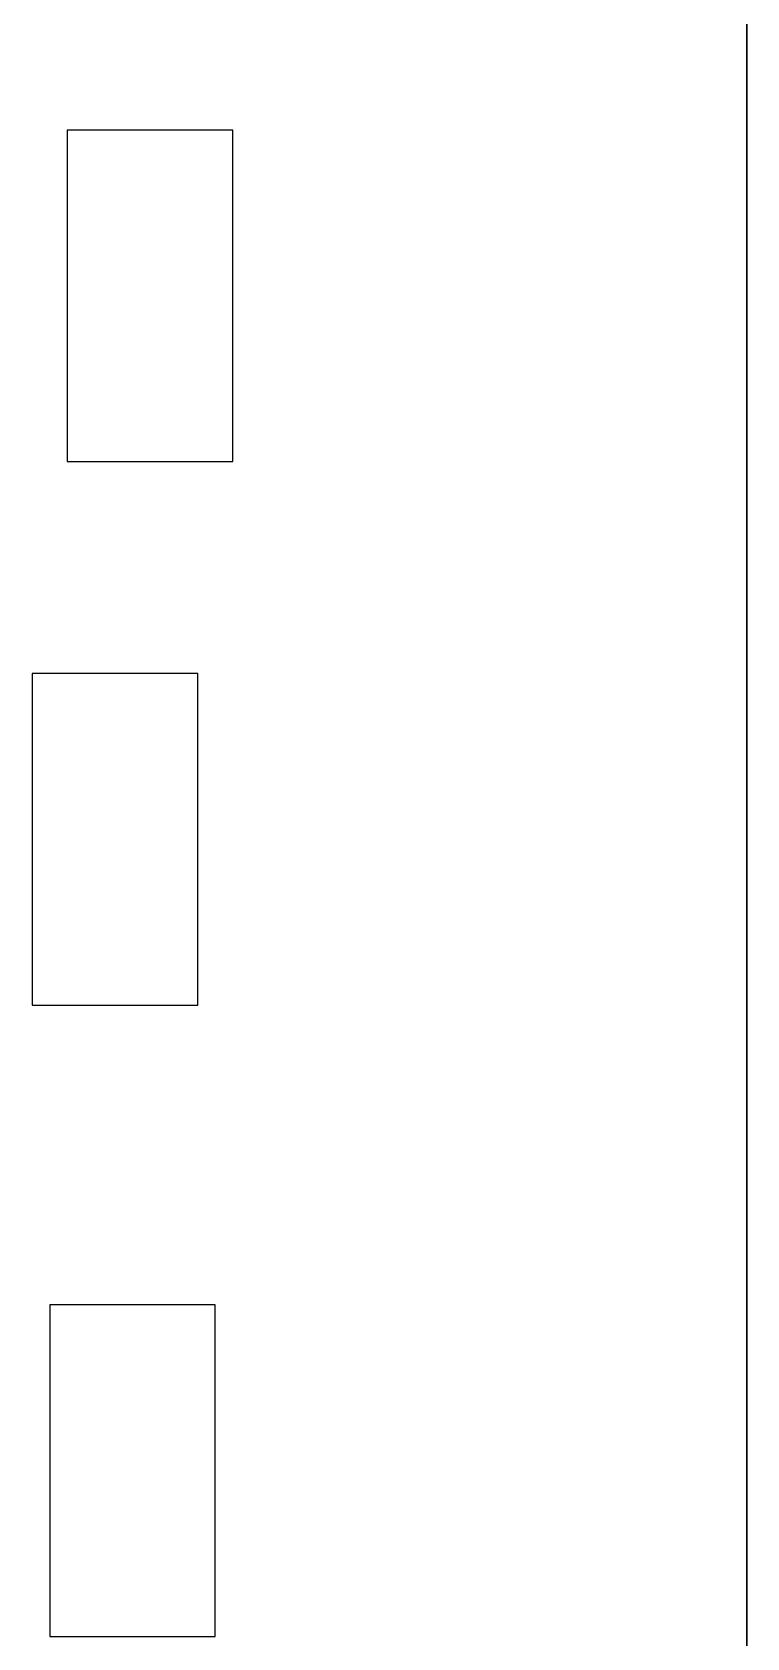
# Model space of a CAD drawing. Extents: x -19 to 297, y 0 to 420.
# Drawn here: x 62.77 to 68.17, y 236.08 to 248.19 of the extents above; entities that cross this region are included whole.
import ezdxf

# ---------------------------------------------------------------- set-up
doc = ezdxf.new("R2010")
doc.units = 0
doc.header["$MEASUREMENT"] = 0
doc.linetypes.add('K5LT_BASIC', pattern=[0])
doc.layers.add('Системный слой', color=7, linetype='Continuous')

# ---------------------------------------------------------------- blocks, each defined once
blk = doc.blocks.new('*U')
at = {"layer": 'Системный слой', "color": 5, "linetype": 'K5LT_BASIC'}
for p, q in [((64.287, 247.452), (63.037, 247.452)), ((63.037, 247.452), (63.037, 244.952)), ((64.287, 244.952), (64.287, 247.452)), ((63.037, 244.952), (64.287, 244.952)), ((64.022, 243.351), (62.772, 243.351)), ((62.772, 243.351), (62.772, 240.851)), ((64.022, 240.851), (64.022, 243.351)), ((62.772, 240.851), (64.022, 240.851)), ((64.155, 238.588), (62.905, 238.588)), ((62.905, 238.588), (62.905, 236.088)), ((64.155, 236.088), (64.155, 238.588)), ((62.905, 236.088), (64.155, 236.088))]:
    blk.add_line(p, q, dxfattribs=at)

msp = doc.modelspace()

# ---------------------------------------------------------------- linework, layer by layer
at = {"layer": 'Системный слой', "color": 5, "linetype": 'K5LT_BASIC'}
for p, q in [((68.166, 234.519), (68.166, 264.019)), ((68.166, 249.019), (68.166, 227.019))]:
    msp.add_line(p, q, dxfattribs=at)

# ---------------------------------------------------------------- block references
at = {"layer": 'Системный слой'}
msp.add_blockref('*U', (0, 0), dxfattribs=at)
msp.add_blockref('*U', (0, 0), dxfattribs=at)
msp.add_blockref('*U', (0, 0), dxfattribs=at)
msp.add_blockref('*U', (0, 0), dxfattribs=at)
msp.add_blockref('*U', (0, 0), dxfattribs=at)
msp.add_blockref('*U', (0, 0), dxfattribs=at)
msp.add_blockref('*U', (0, 0), dxfattribs=at)
msp.add_blockref('*U', (0, 0), dxfattribs=at)
msp.add_blockref('*U', (0, 0), dxfattribs=at)
msp.add_blockref('*U', (0, 0), dxfattribs=at)
msp.add_blockref('*U', (0, 0), dxfattribs=at)
msp.add_blockref('*U', (0, 0), dxfattribs=at)
msp.add_blockref('*U', (0, 0), dxfattribs=at)
msp.add_blockref('*U', (0, 0), dxfattribs=at)
msp.add_blockref('*U', (0, 0), dxfattribs=at)
msp.add_blockref('*U', (0, 0), dxfattribs=at)
msp.add_blockref('*U', (0, 0), dxfattribs=at)
msp.add_blockref('*U', (0, 0), dxfattribs=at)
msp.add_blockref('*U', (0, 0), dxfattribs=at)
msp.add_blockref('*U', (0, 0), dxfattribs=at)
msp.add_blockref('*U', (0, 0), dxfattribs=at)
msp.add_blockref('*U', (0, 0), dxfattribs=at)
msp.add_blockref('*U', (0, 0), dxfattribs=at)
msp.add_blockref('*U', (0, 0), dxfattribs=at)
msp.add_blockref('*U', (0, 0), dxfattribs=at)
msp.add_blockref('*U', (0, 0), dxfattribs=at)
msp.add_blockref('*U', (0, 0), dxfattribs=at)
msp.add_blockref('*U', (0, 0), dxfattribs=at)
msp.add_blockref('*U', (0, 0), dxfattribs=at)
msp.add_blockref('*U', (0, 0), dxfattribs=at)
msp.add_blockref('*U', (0, 0), dxfattribs=at)
msp.add_blockref('*U', (0, 0), dxfattribs=at)
msp.add_blockref('*U', (0, 0), dxfattribs=at)
msp.add_blockref('*U', (0, 0), dxfattribs=at)
msp.add_blockref('*U', (0, 0), dxfattribs=at)
msp.add_blockref('*U', (0, 0), dxfattribs=at)
msp.add_blockref('*U', (0, 0), dxfattribs=at)
msp.add_blockref('*U', (0, 0), dxfattribs=at)
msp.add_blockref('*U', (0, 0), dxfattribs=at)
msp.add_blockref('*U', (0, 0), dxfattribs=at)
msp.add_blockref('*U', (0, 0), dxfattribs=at)
msp.add_blockref('*U', (0, 0), dxfattribs=at)
msp.add_blockref('*U', (0, 0), dxfattribs=at)
msp.add_blockref('*U', (0, 0), dxfattribs=at)
msp.add_blockref('*U', (0, 0), dxfattribs=at)
msp.add_blockref('*U', (0, 0), dxfattribs=at)
msp.add_blockref('*U', (0, 0), dxfattribs=at)
msp.add_blockref('*U', (0, 0), dxfattribs=at)
msp.add_blockref('*U', (0, 0), dxfattribs=at)
msp.add_blockref('*U', (0, 0), dxfattribs=at)
msp.add_blockref('*U', (0, 0), dxfattribs=at)
msp.add_blockref('*U', (0, 0), dxfattribs=at)
msp.add_blockref('*U', (0, 0), dxfattribs=at)
msp.add_blockref('*U', (0, 0), dxfattribs=at)
msp.add_blockref('*U', (0, 0), dxfattribs=at)
msp.add_blockref('*U', (0, 0), dxfattribs=at)
msp.add_blockref('*U', (0, 0), dxfattribs=at)
msp.add_blockref('*U', (0, 0), dxfattribs=at)
msp.add_blockref('*U', (0, 0), dxfattribs=at)
msp.add_blockref('*U', (0, 0), dxfattribs=at)
msp.add_blockref('*U', (0, 0), dxfattribs=at)
msp.add_blockref('*U', (0, 0), dxfattribs=at)
msp.add_blockref('*U', (0, 0), dxfattribs=at)
msp.add_blockref('*U', (0, 0), dxfattribs=at)
msp.add_blockref('*U', (0, 0), dxfattribs=at)
msp.add_blockref('*U', (0, 0), dxfattribs=at)
msp.add_blockref('*U', (0, 0), dxfattribs=at)
msp.add_blockref('*U', (0, 0), dxfattribs=at)
msp.add_blockref('*U', (0, 0), dxfattribs=at)
msp.add_blockref('*U', (0, 0), dxfattribs=at)
msp.add_blockref('*U', (0, 0), dxfattribs=at)
msp.add_blockref('*U', (0, 0), dxfattribs=at)
msp.add_blockref('*U', (0, 0), dxfattribs=at)
msp.add_blockref('*U', (0, 0), dxfattribs=at)
msp.add_blockref('*U', (0, 0), dxfattribs=at)
msp.add_blockref('*U', (0, 0), dxfattribs=at)
msp.add_blockref('*U', (0, 0), dxfattribs=at)
msp.add_blockref('*U', (0, 0), dxfattribs=at)
msp.add_blockref('*U', (0, 0), dxfattribs=at)
msp.add_blockref('*U', (0, 0), dxfattribs=at)
msp.add_blockref('*U', (0, 0), dxfattribs=at)
msp.add_blockref('*U', (0, 0), dxfattribs=at)
msp.add_blockref('*U', (0, 0), dxfattribs=at)
msp.add_blockref('*U', (0, 0), dxfattribs=at)
msp.add_blockref('*U', (0, 0), dxfattribs=at)
msp.add_blockref('*U', (0, 0), dxfattribs=at)
msp.add_blockref('*U', (0, 0), dxfattribs=at)
msp.add_blockref('*U', (0, 0), dxfattribs=at)
msp.add_blockref('*U', (0, 0), dxfattribs=at)
msp.add_blockref('*U', (0, 0), dxfattribs=at)
msp.add_blockref('*U', (0, 0), dxfattribs=at)
msp.add_blockref('*U', (0, 0), dxfattribs=at)
msp.add_blockref('*U', (0, 0), dxfattribs=at)
msp.add_blockref('*U', (0, 0), dxfattribs=at)
msp.add_blockref('*U', (0, 0), dxfattribs=at)
msp.add_blockref('*U', (0, 0), dxfattribs=at)
msp.add_blockref('*U', (0, 0), dxfattribs=at)
msp.add_blockref('*U', (0, 0), dxfattribs=at)
msp.add_blockref('*U', (0, 0), dxfattribs=at)
msp.add_blockref('*U', (0, 0), dxfattribs=at)
msp.add_blockref('*U', (0, 0), dxfattribs=at)
msp.add_blockref('*U', (0, 0), dxfattribs=at)
msp.add_blockref('*U', (0, 0), dxfattribs=at)
msp.add_blockref('*U', (0, 0), dxfattribs=at)
msp.add_blockref('*U', (0, 0), dxfattribs=at)
msp.add_blockref('*U', (0, 0), dxfattribs=at)
msp.add_blockref('*U', (0, 0), dxfattribs=at)
msp.add_blockref('*U', (0, 0), dxfattribs=at)
msp.add_blockref('*U', (0, 0), dxfattribs=at)
msp.add_blockref('*U', (0, 0), dxfattribs=at)
msp.add_blockref('*U', (0, 0), dxfattribs=at)
msp.add_blockref('*U', (0, 0), dxfattribs=at)
msp.add_blockref('*U', (0, 0), dxfattribs=at)
msp.add_blockref('*U', (0, 0), dxfattribs=at)
msp.add_blockref('*U', (0, 0), dxfattribs=at)
msp.add_blockref('*U', (0, 0), dxfattribs=at)
msp.add_blockref('*U', (0, 0), dxfattribs=at)
msp.add_blockref('*U', (0, 0), dxfattribs=at)
msp.add_blockref('*U', (0, 0), dxfattribs=at)
msp.add_blockref('*U', (0, 0), dxfattribs=at)
msp.add_blockref('*U', (0, 0), dxfattribs=at)
msp.add_blockref('*U', (0, 0), dxfattribs=at)
msp.add_blockref('*U', (0, 0), dxfattribs=at)
msp.add_blockref('*U', (0, 0), dxfattribs=at)
msp.add_blockref('*U', (0, 0), dxfattribs=at)
msp.add_blockref('*U', (0, 0), dxfattribs=at)
msp.add_blockref('*U', (0, 0), dxfattribs=at)
msp.add_blockref('*U', (0, 0), dxfattribs=at)
msp.add_blockref('*U', (0, 0), dxfattribs=at)
msp.add_blockref('*U', (0, 0), dxfattribs=at)
msp.add_blockref('*U', (0, 0), dxfattribs=at)
msp.add_blockref('*U', (0, 0), dxfattribs=at)
msp.add_blockref('*U', (0, 0), dxfattribs=at)
msp.add_blockref('*U', (0, 0), dxfattribs=at)
msp.add_blockref('*U', (0, 0), dxfattribs=at)
msp.add_blockref('*U', (0, 0), dxfattribs=at)
msp.add_blockref('*U', (0, 0), dxfattribs=at)
msp.add_blockref('*U', (0, 0), dxfattribs=at)
msp.add_blockref('*U', (0, 0), dxfattribs=at)
msp.add_blockref('*U', (0, 0), dxfattribs=at)
msp.add_blockref('*U', (0, 0), dxfattribs=at)
msp.add_blockref('*U', (0, 0), dxfattribs=at)
msp.add_blockref('*U', (0, 0), dxfattribs=at)
msp.add_blockref('*U', (0, 0), dxfattribs=at)
msp.add_blockref('*U', (0, 0), dxfattribs=at)
msp.add_blockref('*U', (0, 0), dxfattribs=at)
msp.add_blockref('*U', (0, 0), dxfattribs=at)
msp.add_blockref('*U', (0, 0), dxfattribs=at)
msp.add_blockref('*U', (0, 0), dxfattribs=at)
msp.add_blockref('*U', (0, 0), dxfattribs=at)
msp.add_blockref('*U', (0, 0), dxfattribs=at)
msp.add_blockref('*U', (0, 0), dxfattribs=at)
msp.add_blockref('*U', (0, 0), dxfattribs=at)
msp.add_blockref('*U', (0, 0), dxfattribs=at)
msp.add_blockref('*U', (0, 0), dxfattribs=at)
msp.add_blockref('*U', (0, 0), dxfattribs=at)
msp.add_blockref('*U', (0, 0), dxfattribs=at)
msp.add_blockref('*U', (0, 0), dxfattribs=at)
msp.add_blockref('*U', (0, 0), dxfattribs=at)
msp.add_blockref('*U', (0, 0), dxfattribs=at)
msp.add_blockref('*U', (0, 0), dxfattribs=at)
msp.add_blockref('*U', (0, 0), dxfattribs=at)
msp.add_blockref('*U', (0, 0), dxfattribs=at)
msp.add_blockref('*U', (0, 0), dxfattribs=at)
msp.add_blockref('*U', (0, 0), dxfattribs=at)
msp.add_blockref('*U', (0, 0), dxfattribs=at)
msp.add_blockref('*U', (0, 0), dxfattribs=at)
msp.add_blockref('*U', (0, 0), dxfattribs=at)
msp.add_blockref('*U', (0, 0), dxfattribs=at)
msp.add_blockref('*U', (0, 0), dxfattribs=at)
msp.add_blockref('*U', (0, 0), dxfattribs=at)
msp.add_blockref('*U', (0, 0), dxfattribs=at)
msp.add_blockref('*U', (0, 0), dxfattribs=at)
msp.add_blockref('*U', (0, 0), dxfattribs=at)
msp.add_blockref('*U', (0, 0), dxfattribs=at)
msp.add_blockref('*U', (0, 0), dxfattribs=at)
msp.add_blockref('*U', (0, 0), dxfattribs=at)
msp.add_blockref('*U', (0, 0), dxfattribs=at)
msp.add_blockref('*U', (0, 0), dxfattribs=at)
msp.add_blockref('*U', (0, 0), dxfattribs=at)
msp.add_blockref('*U', (0, 0), dxfattribs=at)
msp.add_blockref('*U', (0, 0), dxfattribs=at)
msp.add_blockref('*U', (0, 0), dxfattribs=at)
msp.add_blockref('*U', (0, 0), dxfattribs=at)
msp.add_blockref('*U', (0, 0), dxfattribs=at)
msp.add_blockref('*U', (0, 0), dxfattribs=at)
msp.add_blockref('*U', (0, 0), dxfattribs=at)
msp.add_blockref('*U', (0, 0), dxfattribs=at)
msp.add_blockref('*U', (0, 0), dxfattribs=at)
msp.add_blockref('*U', (0, 0), dxfattribs=at)
msp.add_blockref('*U', (0, 0), dxfattribs=at)
msp.add_blockref('*U', (0, 0), dxfattribs=at)
msp.add_blockref('*U', (0, 0), dxfattribs=at)
msp.add_blockref('*U', (0, 0), dxfattribs=at)
msp.add_blockref('*U', (0, 0), dxfattribs=at)
msp.add_blockref('*U', (0, 0), dxfattribs=at)
msp.add_blockref('*U', (0, 0), dxfattribs=at)
msp.add_blockref('*U', (0, 0), dxfattribs=at)
msp.add_blockref('*U', (0, 0), dxfattribs=at)
msp.add_blockref('*U', (0, 0), dxfattribs=at)
msp.add_blockref('*U', (0, 0), dxfattribs=at)
msp.add_blockref('*U', (0, 0), dxfattribs=at)
msp.add_blockref('*U', (0, 0), dxfattribs=at)
msp.add_blockref('*U', (0, 0), dxfattribs=at)
msp.add_blockref('*U', (0, 0), dxfattribs=at)
msp.add_blockref('*U', (0, 0), dxfattribs=at)
msp.add_blockref('*U', (0, 0), dxfattribs=at)
msp.add_blockref('*U', (0, 0), dxfattribs=at)
msp.add_blockref('*U', (0, 0), dxfattribs=at)
msp.add_blockref('*U', (0, 0), dxfattribs=at)
msp.add_blockref('*U', (0, 0), dxfattribs=at)
msp.add_blockref('*U', (0, 0), dxfattribs=at)
msp.add_blockref('*U', (0, 0), dxfattribs=at)
msp.add_blockref('*U', (0, 0), dxfattribs=at)
msp.add_blockref('*U', (0, 0), dxfattribs=at)
msp.add_blockref('*U', (0, 0), dxfattribs=at)
msp.add_blockref('*U', (0, 0), dxfattribs=at)
msp.add_blockref('*U', (0, 0), dxfattribs=at)
msp.add_blockref('*U', (0, 0), dxfattribs=at)
msp.add_blockref('*U', (0, 0), dxfattribs=at)
msp.add_blockref('*U', (0, 0), dxfattribs=at)
msp.add_blockref('*U', (0, 0), dxfattribs=at)
msp.add_blockref('*U', (0, 0), dxfattribs=at)
msp.add_blockref('*U', (0, 0), dxfattribs=at)
msp.add_blockref('*U', (0, 0), dxfattribs=at)
msp.add_blockref('*U', (0, 0), dxfattribs=at)
msp.add_blockref('*U', (0, 0), dxfattribs=at)
msp.add_blockref('*U', (0, 0), dxfattribs=at)
msp.add_blockref('*U', (0, 0), dxfattribs=at)
msp.add_blockref('*U', (0, 0), dxfattribs=at)
msp.add_blockref('*U', (0, 0), dxfattribs=at)
msp.add_blockref('*U', (0, 0), dxfattribs=at)
msp.add_blockref('*U', (0, 0), dxfattribs=at)
msp.add_blockref('*U', (0, 0), dxfattribs=at)
msp.add_blockref('*U', (0, 0), dxfattribs=at)
msp.add_blockref('*U', (0, 0), dxfattribs=at)
msp.add_blockref('*U', (0, 0), dxfattribs=at)
msp.add_blockref('*U', (0, 0), dxfattribs=at)
msp.add_blockref('*U', (0, 0), dxfattribs=at)
msp.add_blockref('*U', (0, 0), dxfattribs=at)
msp.add_blockref('*U', (0, 0), dxfattribs=at)
msp.add_blockref('*U', (0, 0), dxfattribs=at)
msp.add_blockref('*U', (0, 0), dxfattribs=at)
msp.add_blockref('*U', (0, 0), dxfattribs=at)
msp.add_blockref('*U', (0, 0), dxfattribs=at)
msp.add_blockref('*U', (0, 0), dxfattribs=at)
msp.add_blockref('*U', (0, 0), dxfattribs=at)
msp.add_blockref('*U', (0, 0), dxfattribs=at)
msp.add_blockref('*U', (0, 0), dxfattribs=at)
msp.add_blockref('*U', (0, 0), dxfattribs=at)
msp.add_blockref('*U', (0, 0), dxfattribs=at)
msp.add_blockref('*U', (0, 0), dxfattribs=at)
msp.add_blockref('*U', (0, 0), dxfattribs=at)
msp.add_blockref('*U', (0, 0), dxfattribs=at)
msp.add_blockref('*U', (0, 0), dxfattribs=at)
msp.add_blockref('*U', (0, 0), dxfattribs=at)
msp.add_blockref('*U', (0, 0), dxfattribs=at)
msp.add_blockref('*U', (0, 0), dxfattribs=at)
msp.add_blockref('*U', (0, 0), dxfattribs=at)
msp.add_blockref('*U', (0, 0), dxfattribs=at)
msp.add_blockref('*U', (0, 0), dxfattribs=at)
msp.add_blockref('*U', (0, 0), dxfattribs=at)
msp.add_blockref('*U', (0, 0), dxfattribs=at)
msp.add_blockref('*U', (0, 0), dxfattribs=at)
msp.add_blockref('*U', (0, 0), dxfattribs=at)
msp.add_blockref('*U', (0, 0), dxfattribs=at)
msp.add_blockref('*U', (0, 0), dxfattribs=at)
msp.add_blockref('*U', (0, 0), dxfattribs=at)
msp.add_blockref('*U', (0, 0), dxfattribs=at)
msp.add_blockref('*U', (0, 0), dxfattribs=at)
msp.add_blockref('*U', (0, 0), dxfattribs=at)
msp.add_blockref('*U', (0, 0), dxfattribs=at)
msp.add_blockref('*U', (0, 0), dxfattribs=at)
msp.add_blockref('*U', (0, 0), dxfattribs=at)
msp.add_blockref('*U', (0, 0), dxfattribs=at)
msp.add_blockref('*U', (0, 0), dxfattribs=at)
msp.add_blockref('*U', (0, 0), dxfattribs=at)
msp.add_blockref('*U', (0, 0), dxfattribs=at)
msp.add_blockref('*U', (0, 0), dxfattribs=at)
msp.add_blockref('*U', (0, 0), dxfattribs=at)
msp.add_blockref('*U', (0, 0), dxfattribs=at)
msp.add_blockref('*U', (0, 0), dxfattribs=at)
msp.add_blockref('*U', (0, 0), dxfattribs=at)
msp.add_blockref('*U', (0, 0), dxfattribs=at)
msp.add_blockref('*U', (0, 0), dxfattribs=at)
msp.add_blockref('*U', (0, 0), dxfattribs=at)
msp.add_blockref('*U', (0, 0), dxfattribs=at)
msp.add_blockref('*U', (0, 0), dxfattribs=at)
msp.add_blockref('*U', (0, 0), dxfattribs=at)
msp.add_blockref('*U', (0, 0), dxfattribs=at)
msp.add_blockref('*U', (0, 0), dxfattribs=at)
msp.add_blockref('*U', (0, 0), dxfattribs=at)
msp.add_blockref('*U', (0, 0), dxfattribs=at)
msp.add_blockref('*U', (0, 0), dxfattribs=at)
msp.add_blockref('*U', (0, 0), dxfattribs=at)
msp.add_blockref('*U', (0, 0), dxfattribs=at)
msp.add_blockref('*U', (0, 0), dxfattribs=at)
msp.add_blockref('*U', (0, 0), dxfattribs=at)
msp.add_blockref('*U', (0, 0), dxfattribs=at)
msp.add_blockref('*U', (0, 0), dxfattribs=at)
msp.add_blockref('*U', (0, 0), dxfattribs=at)
msp.add_blockref('*U', (0, 0), dxfattribs=at)
msp.add_blockref('*U', (0, 0), dxfattribs=at)
msp.add_blockref('*U', (0, 0), dxfattribs=at)
msp.add_blockref('*U', (0, 0), dxfattribs=at)
msp.add_blockref('*U', (0, 0), dxfattribs=at)
msp.add_blockref('*U', (0, 0), dxfattribs=at)
msp.add_blockref('*U', (0, 0), dxfattribs=at)
msp.add_blockref('*U', (0, 0), dxfattribs=at)
msp.add_blockref('*U', (0, 0), dxfattribs=at)
msp.add_blockref('*U', (0, 0), dxfattribs=at)
msp.add_blockref('*U', (0, 0), dxfattribs=at)
msp.add_blockref('*U', (0, 0), dxfattribs=at)
msp.add_blockref('*U', (0, 0), dxfattribs=at)
msp.add_blockref('*U', (0, 0), dxfattribs=at)
msp.add_blockref('*U', (0, 0), dxfattribs=at)
msp.add_blockref('*U', (0, 0), dxfattribs=at)
msp.add_blockref('*U', (0, 0), dxfattribs=at)
msp.add_blockref('*U', (0, 0), dxfattribs=at)
msp.add_blockref('*U', (0, 0), dxfattribs=at)
msp.add_blockref('*U', (0, 0), dxfattribs=at)
msp.add_blockref('*U', (0, 0), dxfattribs=at)
msp.add_blockref('*U', (0, 0), dxfattribs=at)
msp.add_blockref('*U', (0, 0), dxfattribs=at)
msp.add_blockref('*U', (0, 0), dxfattribs=at)
msp.add_blockref('*U', (0, 0), dxfattribs=at)
msp.add_blockref('*U', (0, 0), dxfattribs=at)
msp.add_blockref('*U', (0, 0), dxfattribs=at)
msp.add_blockref('*U', (0, 0), dxfattribs=at)
msp.add_blockref('*U', (0, 0), dxfattribs=at)
msp.add_blockref('*U', (0, 0), dxfattribs=at)
msp.add_blockref('*U', (0, 0), dxfattribs=at)
msp.add_blockref('*U', (0, 0), dxfattribs=at)
msp.add_blockref('*U', (0, 0), dxfattribs=at)
msp.add_blockref('*U', (0, 0), dxfattribs=at)
msp.add_blockref('*U', (0, 0), dxfattribs=at)
msp.add_blockref('*U', (0, 0), dxfattribs=at)
msp.add_blockref('*U', (0, 0), dxfattribs=at)
msp.add_blockref('*U', (0, 0), dxfattribs=at)
msp.add_blockref('*U', (0, 0), dxfattribs=at)
msp.add_blockref('*U', (0, 0), dxfattribs=at)
msp.add_blockref('*U', (0, 0), dxfattribs=at)
msp.add_blockref('*U', (0, 0), dxfattribs=at)
msp.add_blockref('*U', (0, 0), dxfattribs=at)
msp.add_blockref('*U', (0, 0), dxfattribs=at)
msp.add_blockref('*U', (0, 0), dxfattribs=at)
msp.add_blockref('*U', (0, 0), dxfattribs=at)
msp.add_blockref('*U', (0, 0), dxfattribs=at)
msp.add_blockref('*U', (0, 0), dxfattribs=at)
msp.add_blockref('*U', (0, 0), dxfattribs=at)
msp.add_blockref('*U', (0, 0), dxfattribs=at)
msp.add_blockref('*U', (0, 0), dxfattribs=at)
msp.add_blockref('*U', (0, 0), dxfattribs=at)
msp.add_blockref('*U', (0, 0), dxfattribs=at)
msp.add_blockref('*U', (0, 0), dxfattribs=at)
msp.add_blockref('*U', (0, 0), dxfattribs=at)
msp.add_blockref('*U', (0, 0), dxfattribs=at)
msp.add_blockref('*U', (0, 0), dxfattribs=at)
msp.add_blockref('*U', (0, 0), dxfattribs=at)
msp.add_blockref('*U', (0, 0), dxfattribs=at)
msp.add_blockref('*U', (0, 0), dxfattribs=at)
msp.add_blockref('*U', (0, 0), dxfattribs=at)
msp.add_blockref('*U', (0, 0), dxfattribs=at)
msp.add_blockref('*U', (0, 0), dxfattribs=at)
msp.add_blockref('*U', (0, 0), dxfattribs=at)
msp.add_blockref('*U', (0, 0), dxfattribs=at)
msp.add_blockref('*U', (0, 0), dxfattribs=at)
msp.add_blockref('*U', (0, 0), dxfattribs=at)
msp.add_blockref('*U', (0, 0), dxfattribs=at)
msp.add_blockref('*U', (0, 0), dxfattribs=at)
msp.add_blockref('*U', (0, 0), dxfattribs=at)
msp.add_blockref('*U', (0, 0), dxfattribs=at)
msp.add_blockref('*U', (0, 0), dxfattribs=at)
msp.add_blockref('*U', (0, 0), dxfattribs=at)
msp.add_blockref('*U', (0, 0), dxfattribs=at)
msp.add_blockref('*U', (0, 0), dxfattribs=at)
msp.add_blockref('*U', (0, 0), dxfattribs=at)
msp.add_blockref('*U', (0, 0), dxfattribs=at)
msp.add_blockref('*U', (0, 0), dxfattribs=at)
msp.add_blockref('*U', (0, 0), dxfattribs=at)
msp.add_blockref('*U', (0, 0), dxfattribs=at)
msp.add_blockref('*U', (0, 0), dxfattribs=at)
msp.add_blockref('*U', (0, 0), dxfattribs=at)
msp.add_blockref('*U', (0, 0), dxfattribs=at)
msp.add_blockref('*U', (0, 0), dxfattribs=at)
msp.add_blockref('*U', (0, 0), dxfattribs=at)
msp.add_blockref('*U', (0, 0), dxfattribs=at)
msp.add_blockref('*U', (0, 0), dxfattribs=at)
msp.add_blockref('*U', (0, 0), dxfattribs=at)
msp.add_blockref('*U', (0, 0), dxfattribs=at)
msp.add_blockref('*U', (0, 0), dxfattribs=at)
msp.add_blockref('*U', (0, 0), dxfattribs=at)
msp.add_blockref('*U', (0, 0), dxfattribs=at)
msp.add_blockref('*U', (0, 0), dxfattribs=at)
msp.add_blockref('*U', (0, 0), dxfattribs=at)
msp.add_blockref('*U', (0, 0), dxfattribs=at)
msp.add_blockref('*U', (0, 0), dxfattribs=at)
msp.add_blockref('*U', (0, 0), dxfattribs=at)
msp.add_blockref('*U', (0, 0), dxfattribs=at)
msp.add_blockref('*U', (0, 0), dxfattribs=at)
msp.add_blockref('*U', (0, 0), dxfattribs=at)
msp.add_blockref('*U', (0, 0), dxfattribs=at)
msp.add_blockref('*U', (0, 0), dxfattribs=at)
msp.add_blockref('*U', (0, 0), dxfattribs=at)
msp.add_blockref('*U', (0, 0), dxfattribs=at)
msp.add_blockref('*U', (0, 0), dxfattribs=at)
msp.add_blockref('*U', (0, 0), dxfattribs=at)
msp.add_blockref('*U', (0, 0), dxfattribs=at)
msp.add_blockref('*U', (0, 0), dxfattribs=at)
msp.add_blockref('*U', (0, 0), dxfattribs=at)
msp.add_blockref('*U', (0, 0), dxfattribs=at)
msp.add_blockref('*U', (0, 0), dxfattribs=at)
msp.add_blockref('*U', (0, 0), dxfattribs=at)
msp.add_blockref('*U', (0, 0), dxfattribs=at)
msp.add_blockref('*U', (0, 0), dxfattribs=at)
msp.add_blockref('*U', (0, 0), dxfattribs=at)
msp.add_blockref('*U', (0, 0), dxfattribs=at)
msp.add_blockref('*U', (0, 0), dxfattribs=at)
msp.add_blockref('*U', (0, 0), dxfattribs=at)
msp.add_blockref('*U', (0, 0), dxfattribs=at)
msp.add_blockref('*U', (0, 0), dxfattribs=at)
msp.add_blockref('*U', (0, 0), dxfattribs=at)
msp.add_blockref('*U', (0, 0), dxfattribs=at)
msp.add_blockref('*U', (0, 0), dxfattribs=at)
msp.add_blockref('*U', (0, 0), dxfattribs=at)
msp.add_blockref('*U', (0, 0), dxfattribs=at)
msp.add_blockref('*U', (0, 0), dxfattribs=at)
msp.add_blockref('*U', (0, 0), dxfattribs=at)
msp.add_blockref('*U', (0, 0), dxfattribs=at)
msp.add_blockref('*U', (0, 0), dxfattribs=at)
msp.add_blockref('*U', (0, 0), dxfattribs=at)
msp.add_blockref('*U', (0, 0), dxfattribs=at)
msp.add_blockref('*U', (0, 0), dxfattribs=at)
msp.add_blockref('*U', (0, 0), dxfattribs=at)
msp.add_blockref('*U', (0, 0), dxfattribs=at)
msp.add_blockref('*U', (0, 0), dxfattribs=at)
msp.add_blockref('*U', (0, 0), dxfattribs=at)
msp.add_blockref('*U', (0, 0), dxfattribs=at)
msp.add_blockref('*U', (0, 0), dxfattribs=at)
msp.add_blockref('*U', (0, 0), dxfattribs=at)
msp.add_blockref('*U', (0, 0), dxfattribs=at)
msp.add_blockref('*U', (0, 0), dxfattribs=at)
msp.add_blockref('*U', (0, 0), dxfattribs=at)
msp.add_blockref('*U', (0, 0), dxfattribs=at)
msp.add_blockref('*U', (0, 0), dxfattribs=at)
msp.add_blockref('*U', (0, 0), dxfattribs=at)
msp.add_blockref('*U', (0, 0), dxfattribs=at)
msp.add_blockref('*U', (0, 0), dxfattribs=at)
msp.add_blockref('*U', (0, 0), dxfattribs=at)
msp.add_blockref('*U', (0, 0), dxfattribs=at)

doc.saveas('drawing.dxf')
